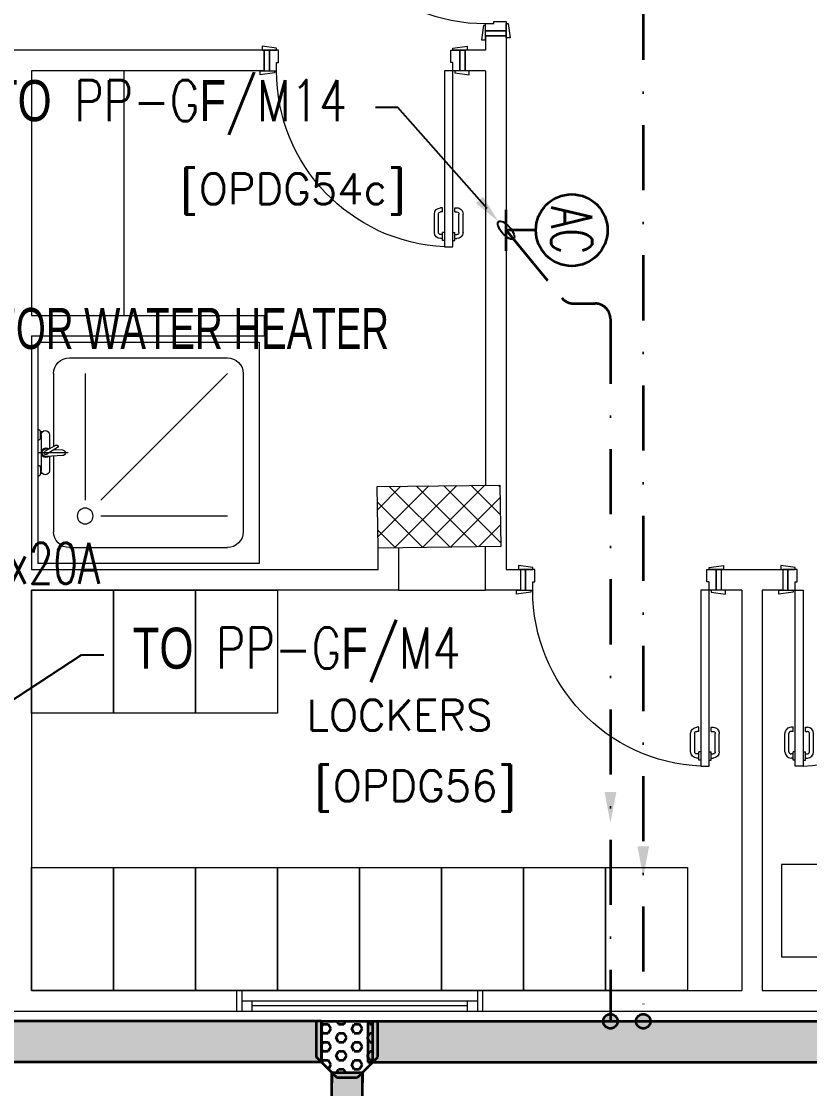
# Model space of a CAD drawing. Header units: inches. Extents: x -12418 to 57169, y -29325 to 19878.
# Drawn here: x 17883 to 21729, y -1326 to 3880 of the extents above; entities that cross this region are included whole.
import ezdxf
from ezdxf import colors
from ezdxf.entities.mleader import LeaderData, LeaderLine
from ezdxf.enums import TextEntityAlignment as Align
from ezdxf.math import Vec2, Vec3

# ---------------------------------------------------------------- set-up
doc = ezdxf.new("R2010")
doc.units = ezdxf.units.IN
doc.header["$LTSCALE"] = 25
doc.header["$MEASUREMENT"] = 0
doc.linetypes.add('DASHDOT', pattern=[25.4, 12.7, -6.35, 0, -6.35])
doc.linetypes.add('HIDDEN', pattern=[9.525, 6.35, -3.175])
doc.layers.get('0').update_dxf_attribs({"color": 8})
for name, color, linetype, lineweight in [('00-Ground Floor$0$72_EGR_BASE_TEXT', 252, 'Continuous', 5), ('00-Ground Floor$0$Aluminum', 251, 'Continuous', 5), ('00-Ground Floor$0$C-HYDR-CTCH', 251, 'Continuous', 5), ('00-Ground Floor$0$Hatch', 254, 'Continuous', 5), ('00-Ground Floor$0$LOADING', 253, 'Continuous', 5), ('00-Ground Floor$0$SANIT', 250, 'Continuous', 5), ('00-Ground Floor$0$Walls', 251, 'Continuous', 5), ('00-Ground Floor$0$Wooden Joinery', 251, 'Continuous', 5), ('E-LITE-CIRC @ 100', 6, 'Continuous', 25), ('E-LITE-CLNG-CNDT', 6, 'DASHDOT', 35), ('E-POWR-CIRC-NUMB', 6, 'Continuous', 25), ('E-POWR-CLNG-CNDT', 6, 'DASHDOT', 35), ('E-POWR-CTRL-NUMB', 6, 'Continuous', 25), ('E-POWR-FLOR-CNDT', 6, 'HIDDEN', 25), ('E-POWR-FLOR-CNDT @ 100', 6, 'HIDDEN', 25), ('E-POWR-TEXT @ 100', 6, 'Continuous', 25), ('E-POWR-WALL @ 100', 4, 'Continuous', 35), ('T-CABL-TRAY', 60, 'Continuous', 35)]:
    doc.layers.add(name, color=color, linetype=linetype, lineweight=lineweight)
doc.layers.add('00-Ground Floor$0$Meubles', color=7, linetype='Continuous', lineweight=5, true_color=0xa6b1d3)
doc.layers.add('E-POWR-IDEN', color=101, linetype='Continuous')
doc.layers.add('e-powr-swch @ 100', color=191, linetype='Continuous')
doc.styles.add('00-Ground Floor$0$SIMPLEX', font='SIMPLEX.shx', dxfattribs={"height": 150})
doc.styles.add('DC_Elc_Romans', font='elc_romans.shx', dxfattribs={"width": 0.7})
doc.styles.add('DC_Simplex', font='SIMPLEX.shx', dxfattribs={"width": 0.7})

# ---------------------------------------------------------------- blocks, each defined once
blk = doc.blocks.new('00-Ground Floor$0$A$C72370EFE')
at = {"layer": '00-Ground Floor$0$Wooden Joinery'}
for p, q in [((-0.01, -0.04), (-0.02, -0.04)), ((-0.01, -0.03), (-0.01, -0.07)), ((0, -0.03), (-0.01, -0.03)), ((0.04, -0.03), (0.05, -0.03)), ((0.05, -0.03), (0.05, -0.07)), ((0.05, -0.04), (0.06, -0.04)), ((-0.05, -0.07), (-0.05, -0.16)), ((-0.03, -0.07), (-0.03, -0.16)), ((-0.01, -0.06), (-0.02, -0.06)), ((0, -0.07), (-0.01, -0.07)), ((0.04, -0.07), (0.05, -0.07)), ((0.05, -0.06), (0.06, -0.06)), ((0.07, -0.07), (0.07, -0.16)), ((0.09, -0.07), (0.09, -0.16)), ((-0.01, -0.17), (-0.02, -0.17)), ((-0.01, -0.19), (-0.02, -0.19)), ((-0.01, -0.17), (-0.01, -0.19)), ((0.05, -0.17), (0.06, -0.17)), ((0.05, -0.17), (0.05, -0.19)), ((0.05, -0.19), (0.06, -0.19))]:
    blk.add_line(p, q, dxfattribs=at)
for centre, radius, start, end in [((-0.02, -0.07), 0.03, 90, 180), ((0.06, -0.07), 0.03, 0, 90), ((-0.02, -0.07), 0.01, 90, 180), ((0.06, -0.07), 0.01, 0, 90), ((-0.02, -0.16), 0.03, 180, 270), ((-0.02, -0.16), 0.01, 180, 270), ((0.06, -0.16), 0.01, 270, 0), ((0.06, -0.16), 0.03, 270, 0)]:
    blk.add_arc(centre, radius, start, end, dxfattribs=at)
blk = doc.blocks.new('00-Ground Floor$0$A$C5DAD61B4')
at = {"layer": '00-Ground Floor$0$Wooden Joinery'}
for points in [[(80, 959.1), (80, 969.1), (10, 979.1), (10, 959.1)], [(940, 959.1), (940, 969.1), (1010, 979.1), (1010, 959.1)], [(70, 859.1), (70, 849.1), (0, 839.1), (0, 859.1)], [(120, 859.1), (120, 0), (80, 0), (80, 859.1)], [(950, 859.1), (950, 849.1), (1020, 839.1), (1020, 859.1)]]:
    blk.add_lwpolyline(points, close=True, dxfattribs=at)
for points in [[(45, 859.1), (45, 959.1), (20, 959.1), (20, 859.1), (45, 859.1)], [(45, 859.1), (80, 859.1), (80, 899.1), (90, 899.1), (90, 959.1), (45, 959.1), (45, 859.1)], [(975, 859.1), (940, 859.1), (940, 899.1), (930, 899.1), (930, 959.1), (975, 959.1), (975, 859.1)], [(975, 859.1), (975, 959.1), (1000, 959.1), (1000, 859.1), (975, 859.1)]]:
    blk.add_lwpolyline(points, dxfattribs=at)
blk.add_arc((80, 859.1), 860, 272.666, 0, dxfattribs=at)
at = {"layer": '00-Ground Floor$0$Wooden Joinery', "xscale": 999.9999999998854, "yscale": 999.9999999998854, "zscale": 999.9999999998854, "rotation": 180}
blk.add_blockref('00-Ground Floor$0$A$C72370EFE', (120, 0), dxfattribs=at)
blk = doc.blocks.new('00-Ground Floor$0$SHOWER TRAY 80x80')
at = {"layer": '00-Ground Floor$0$SANIT'}
for p, q in [((0, 0), (0, 0.8)), ((0.8, 0.8), (0, 0.8)), ((0.8, 0), (0.8, 0.8)), ((0.1143, 0.7429), (0.6857, 0.7429)), ((0.0571, 0.4124), (0.0571, 0.6857)), ((0.7429, 0.1143), (0.7429, 0.6857)), ((0.2286, 0.6286), (0.6857, 0.6286)), ((0.1714, 0.1143), (0.1714, 0.5714)), ((0.2286, 0.5714), (0.6857, 0.1143)), ((0.01, 0.455), (0.01, 0.475)), ((0.0163, 0.475), (0.01, 0.475)), ((0.0125, 0.335), (0.0125, 0.465)), ((0.0425, 0.4133), (0.0425, 0.465)), ((0.0125, 0.455), (0.01, 0.455)), ((0.11, 0.4), (0, 0.4)), ((0.0667, 0.3728), (0.0271, 0.3939)), ((0.0895, 0.4105), (0.0316, 0.4139)), ((0.0407, 0.3866), (0.0316, 0.3861)), ((0.0715, 0.3808), (0.0334, 0.4058)), ((0.0425, 0.335), (0.0425, 0.3857)), ((0.0608, 0.3878), (0.0895, 0.3895)), ((0.0571, 0.1143), (0.0571, 0.3779)), ((0.01, 0.345), (0.01, 0.325)), ((0.0125, 0.345), (0.01, 0.345)), ((0.0163, 0.325), (0.01, 0.325)), ((0.1143, 0.0571), (0.6857, 0.0571)), ((0, 0), (0.8, 0))]:
    blk.add_line(p, q, dxfattribs=at)
blk.add_circle((0.1714, 0.6286), 0.0286, dxfattribs=at)
for centre, radius, start, end in [((0.1143, 0.6857), 0.0571, 90, 180), ((0.6857, 0.6857), 0.0571, 360, 90), ((0, 0.475), 0.01, 0, 90), ((0.0275, 0.465), 0.015, 0, 180), ((0, 0.455), 0.01, 270, 0), ((0.03, 0.4), 0.0175, 49.632, 309.2526), ((0.03, 0.4), 0.014, 83.2671, 276.7329), ((0.03, 0.4), 0.00676, 54.0423, 244.5873), ((0.0895, 0.4), 0.0105, 270, 90), ((0, 0.345), 0.01, 0, 90), ((0.0691, 0.3768), 0.00467, 239.3148, 59.3148), ((0, 0.325), 0.01, 270, 0), ((0.0275, 0.335), 0.015, 180, 0), ((0.1143, 0.1143), 0.0571, 180, 270), ((0.6857, 0.1143), 0.0571, 270, 360)]:
    blk.add_arc(centre, radius, start, end, dxfattribs=at)
blk = doc.blocks.new('00-Ground Floor$0$A$C37be4daf')
at = {"layer": '00-Ground Floor$0$Aluminum'}
for p, q in [((1416, 598.2), (216, 598.2)), ((241, 498.2), (241, 598.2)), ((291, 548.2), (291, 598.2)), ((291, 573.2), (1341, 573.2)), ((1341, 548.2), (1341, 598.2)), ((1391, 498.2), (1391, 598.2)), ((1391, 548.2), (241, 548.2)), ((1416, 498.2), (216, 498.2))]:
    blk.add_line(p, q, dxfattribs=at)
at = {"layer": '00-Ground Floor$0$Walls'}
for p, q in [((216, 498.2), (216, 598.2)), ((1416, 498.2), (1416, 598.2))]:
    blk.add_line(p, q, dxfattribs=at)
blk = doc.blocks.new('00-Ground Floor')
at = {"layer": '00-Ground Floor$0$Hatch'}
h = blk.add_hatch(dxfattribs=at)
h.set_pattern_fill('ANSI37', color=256, scale=30)
h.set_pattern_definition([(45, (-1981.42, -13099.68), (-67.35192, 67.35192), []), (135, (-1981.42, -13099.68), (-67.35192, -67.35192), [])])
h.paths.add_polyline_path([(48971.2, 8818.2), (48367.3, 8810.1), (48371.2, 8521.7), (48975.1, 8529.8)])
h.paths.add_polyline_path([(41810.5, 8810.5), (41227, 8805), (41207, 8513.7), (41790.5, 8519.1)])
h.paths.add_polyline_path([(27433.5, 8803.1), (26834.4, 8799), (26828.7, 8506), (27427.8, 8510)])
h.paths.add_polyline_path([(34618.7, 8805.3), (34017.5, 8797.8), (34009.3, 8512.1), (34610.5, 8519.6)])
h.paths.add_polyline_path([(20214.3, 8812.4), (19607.8, 8790.5), (19622.4, 8498), (20228.8, 8519.8)])
h.paths.add_polyline_path([(13477.7, 8802), (12255.7, 8825.9), (12249.3, 8529.8), (13471.3, 8505.8)])
h.paths.add_polyline_path([(13491.8, 1601.9), (12276.8, 1586.2), (12263.3, 1293.7), (13478.3, 1309.4)])
h.paths.add_polyline_path([(13465.7, -5591.3), (12262.6, -5607.3), (12256.9, -5900.3), (13460, -5884.3)])
h.paths.add_polyline_path([(13484.2, -12790), (12287.5, -12801.4), (12290.4, -13095.9), (13487, -13084.4)])
h.paths.add_polyline_path([(5849.2, -12787.9), (5245.6, -12791.6), (5256.3, -13077.1), (5859.8, -13073.4)])
h.paths.add_polyline_path([(5833.8, -5589.9), (5236.9, -5588.3), (5236.8, -5889.5), (5833.6, -5891)])
h.paths.add_polyline_path([(5843.6, 1599.7), (5224.3, 1600.9), (5213.7, 1298), (5833, 1296.7)])
h.paths.add_polyline_path([(5820.3, 8779.1), (5219.7, 8793.5), (5216, 8503.9), (5816.7, 8489.4)])
h.paths.add_polyline_path([(-1378.8, 8777.2), (-1981.4, 8799.9), (-1979.5, 8511.6), (-1376.9, 8488.9)])
h.paths.add_polyline_path([(-1371.1, -5601.1), (-1973.1, -5608.1), (-1969.7, -5899.7), (-1367.7, -5892.7)])
h.paths.add_polyline_path([(-1353.5, -12795.7), (-1951.9, -12796.7), (-1947.1, -13097.4), (-1348.7, -13096.4)])
h.paths.add_polyline_path([(20233.2, -12782.5), (19627.5, -12795.4), (19633.2, -13096.6), (20238.9, -13083.7)])
h.paths.add_polyline_path([(20226.6, -5590), (19632.3, -5607.6), (19634.4, -5904.1), (20228.7, -5886.6)])
h.paths.add_polyline_path([(20217.9, 1618), (19619, 1610.4), (19623, 1310.2), (20221.9, 1317.9)])
h.paths.add_polyline_path([(27418.3, 1602.8), (26816.3, 1607.5), (26820.6, 1315.3), (27422.5, 1310.7)])
h.paths.add_polyline_path([(27422, -5579.9), (26818.1, -5597.5), (26831.6, -5897.5), (27431.7, -5876.5)])
h.paths.add_polyline_path([(27438.1, -12795.9), (26834.3, -12789.3), (26831.9, -13075), (27435.7, -13081.6)])
h.paths.add_polyline_path([(34636.6, -12785.4), (34039.3, -12800), (34048.3, -13099.7), (34645.6, -13085.1)])
h.paths.add_polyline_path([(34629.3, -5597.1), (34028, -5595.2), (34029.2, -5892.4), (34630.4, -5894.3)])
h.paths.add_polyline_path([(34592.8, 1606.7), (34012, 1611.4), (34031.7, 1321.6), (34612.5, 1316.9)])
h.paths.add_polyline_path([(41796.2, 1606), (41198.6, 1619.8), (41200.6, 1327.8), (41798.2, 1314.1)])
h.paths.add_polyline_path([(41797.2, -5592.6), (41228.8, -5600.2), (41230.6, -5894.3), (41799, -5886.7)])
h.paths.add_polyline_path([(41834.3, -12789.7), (41229, -12792.4), (41230.4, -13096.9), (41835.6, -13094.3)])
h.paths.add_polyline_path([(49008.5, -12790.2), (48420.5, -12774.1), (48407.3, -13081.4), (48995.3, -13097.4)])
h.paths.add_polyline_path([(48992.7, -5590.8), (48389.5, -5589.7), (48387.5, -5886.2), (48990.7, -5887.3)])
at = {"layer": '00-Ground Floor$0$C-HYDR-CTCH', "flags": 128}
blk.add_lwpolyline([(19619, 1610.4), (20217.9, 1618), (20221.9, 1317.9), (19623, 1310.2), (19619, 1610.4)], dxfattribs=at)
at = {"layer": '00-Ground Floor$0$LOADING', "elevation": 0}
for points in [[(18332.9, 505.7), (17932.9, 505.7), (17932.9, 1105.7), (18332.9, 1105.7)], [(18732.9, 505.7), (18332.9, 505.7), (18332.9, 1105.7), (18732.9, 1105.7)], [(19132.9, 505.7), (18732.9, 505.7), (18732.9, 1105.7), (19132.9, 1105.7)], [(18332.9, -847.4), (17932.9, -847.4), (17932.9, -247.4), (18332.9, -247.4)], [(18732.9, -847.4), (18332.9, -847.4), (18332.9, -247.4), (18732.9, -247.4)], [(19132.9, -847.4), (18732.9, -847.4), (18732.9, -247.4), (19132.9, -247.4)], [(19532.9, -847.4), (19132.9, -847.4), (19132.9, -247.4), (19532.9, -247.4)], [(19932.9, -847.4), (19532.9, -847.4), (19532.9, -247.4), (19932.9, -247.4)], [(20332.9, -847.4), (19932.9, -847.4), (19932.9, -247.4), (20332.9, -247.4)], [(20732.9, -847.4), (20332.9, -847.4), (20332.9, -247.4), (20732.9, -247.4)], [(21132.9, -847.4), (20732.9, -847.4), (20732.9, -247.4), (21132.9, -247.4)], [(21590.8, -683.3), (22040.8, -683.3), (22040.8, -233.3), (21590.8, -233.3)]]:
    blk.add_lwpolyline(points, close=True, dxfattribs=at)
at = {"layer": '00-Ground Floor$0$Meubles'}
for p, q in [((18382.9, 3639.1, 0), (18382.9, 2445.7, 0)), ((19723, 1105.7, 0), (20147.9, 1105.7, 0))]:
    blk.add_line(p, q, dxfattribs=at)
at = {"layer": '00-Ground Floor$0$Walls'}
for p, q in [((20147.9, 3809.1, 0), (20147.9, 3739.1, 0)), ((20147.9, 3809.1, 0), (20247.9, 3809.1, 0)), ((20247.9, 3809.1, 0), (20247.9, 1205.7, 0)), ((19067.9, 3739.1, 0), (17732.9, 3739.1, 0)), ((19067.9, 3639.1, 0), (19067.9, 3739.1, 0)), ((20047.9, 3639.1, 0), (20047.9, 3739.1, 0)), ((20147.9, 3739.1, 0), (20047.9, 3739.1, 0)), ((19067.9, 3639.1, 0), (17932.9, 3639.1, 0)), ((17932.9, 3639.1, 0), (17932.9, 2445.7, 0)), ((20147.9, 3639.1, 0), (20047.9, 3639.1, 0)), ((20147.9, 3639.1, 0), (20147.9, 1617.1, 0)), ((17932.9, 2445.7, 0), (19067.9, 2445.7, 0)), ((19067.9, 2445.7, 0), (19067.9, 2345.7, 0)), ((17932.9, 2345.7, 0), (17932.9, 1205.7, 0)), ((17932.9, 2345.7, 0), (19067.9, 2345.7, 0)), ((19623, 1205.7), (19623, 1310)), ((19723, 1311.3), (19723, 1105.7)), ((20147.9, 1105.7, 0), (20147.9, 1316.9, 0)), ((17932.9, 1205.7, 0), (19623, 1205.7, 0)), ((20247.9, 1205.7, 0), (20317.9, 1205.7, 0)), ((20317.9, 1205.7, 0), (20317.9, 1105.7, 0)), ((21297.9, 1205.7, 0), (21597.9, 1205.7, 0)), ((21297.9, 1205.7, 0), (21297.9, 1105.7, 0)), ((21597.9, 1205.7, 0), (21597.9, 1105.7, 0)), ((19723, 1105.7, 0), (17932.9, 1105.7, 0)), ((17932.9, 1105.7, 0), (17932.9, -847.4, 0)), ((20317.9, 1105.7, 0), (20147.9, 1105.7, 0)), ((21397.9, 1105.7, 0), (21297.9, 1105.7, 0)), ((21397.9, 1105.7, 0), (21397.9, -847.4, 0)), ((21597.9, 1105.7, 0), (21497.9, 1105.7, 0)), ((21497.9, 1105.7, 0), (21497.9, -847.4, 0)), ((17932.9, -847.4, 0), (21397.9, -847.4, 0)), ((21497.9, -847.4, 0), (25427.9, -847.4, 0)), ((17732.9, -947.4, 0), (43417.9, -947.4, 0))]:
    blk.add_line(p, q, dxfattribs=at)
at = {"rotation": 180}
blk.add_blockref('00-Ground Floor$0$A$C37be4daf', (20348.9, -349.2, 0), dxfattribs=at)
at = {"layer": '00-Ground Floor$0$SANIT', "xscale": -1350.000000000878, "yscale": 1350.000000000878, "zscale": 1350.000000000878, "rotation": 180}
blk.add_blockref('00-Ground Floor$0$SHOWER TRAY 80x80', (17962.9, 2315.7, 0), dxfattribs=at)
at = {"layer": '00-Ground Floor$0$Wooden Joinery', "rotation": 270}
blk.add_blockref('00-Ground Floor$0$A$C5DAD61B4', (19288.9, 4809.1, 0), dxfattribs=at)
at = {"layer": '00-Ground Floor$0$Wooden Joinery', "xscale": -1}
for p in [(20067.9, 2780.1, 0), (21317.9, 246.6, 0)]:
    blk.add_blockref('00-Ground Floor$0$A$C5DAD61B4', p, dxfattribs=at)
at = {"layer": '00-Ground Floor$0$Wooden Joinery'}
blk.add_blockref('00-Ground Floor$0$A$C5DAD61B4', (21577.9, 246.6, 0), dxfattribs=at)
at = {"layer": '00-Ground Floor$0$72_EGR_BASE_TEXT', "char_height": 150, "attachment_point": 2, "style": '00-Ground Floor$0$SIMPLEX'}
for s, insert in [('[OPDG54c]', (19208.4, 3137.8, 0)), ('LOCKERS', (19727.9, 570.5)), ('[OPDG56]', (19804.5, 226.2, 0))]:
    blk.add_mtext(s, dxfattribs=dict(at, insert=insert))
blk = doc.blocks.new('*U28')
blk.add_lwpolyline([(-2.25, -2.5), (-2.25, 0), (2.25, 0), (2.25, -2.5)], close=True)
blk.add_lwpolyline([(-2.25, -1.25), (-3.75, -1.25), (-3.75, -2.5)])
at = {"layer": 'E-POWR-CIRC-NUMB', "style": 'DC_Simplex', "width": 0.7, "flags": 8}
blk.add_attdef('CIRCUIT', (4.233, 3.688), '', height=2, rotation=360, dxfattribs=at)
at = {"layer": 'E-POWR-CTRL-NUMB', "style": 'DC_Simplex', "width": 0.7, "flags": 8}
blk.add_attdef('AMPER', text='', height=2, rotation=360, dxfattribs=at).set_placement((4.233, 1.25), align=Align.MIDDLE_LEFT)
at = {"layer": 'E-POWR-IDEN', "style": 'DC_Simplex', "width": 0.7, "flags": 8}
blk.add_attdef('TYPE', text='', height=1.8, rotation=180, dxfattribs=at).set_placement((0, -1.25), align=Align.MIDDLE_CENTER)
blk = doc.blocks.new('ARR0W')
at = {"color": 45}
blk.add_ellipse((0, 0), major_axis=(0.4, 0), ratio=0.4, dxfattribs=at)
at = {"color": 45, "ltscale": 0.5}
blk.add_solid([(-1.4, 0.167), (-0.4, 0), (-1.4, -0.167)], dxfattribs=at)
blk = doc.blocks.new('*U33')
for p, q in [((0, -1), (0, 1)), ((1.45, 0), (0, 0))]:
    blk.add_line(p, q)
blk.add_circle((3.2, 0), 1.75)
at = {"layer": 'E-POWR-CIRC-NUMB', "style": 'DC_Simplex', "width": 0.7, "flags": 8}
blk.add_attdef('CIRCUIT', (3.364, 5.671), '', height=2, rotation=360, dxfattribs=at)
at = {"layer": 'E-POWR-IDEN', "style": 'DC_Simplex', "width": 0.7, "flags": 8}
blk.add_attdef('TYPE', text='', height=2, rotation=270, dxfattribs=at).set_placement((3.2, 0), align=Align.MIDDLE_CENTER)
blk = doc.blocks.new('*U25')
blk.add_hatch(color=256).paths.add_polyline_path([(0.287, 0), (0, 1.5), (-0.287, 0)])
blk = doc.blocks.new('*U55')
at = {"lineweight": 0}
h = blk.add_hatch(dxfattribs=at)
h.set_pattern_fill('HEX', color=253, scale=8, angle=180, style=0)
h.set_pattern_definition([(180, (-19374.527, -2e-10), (6e-13, -43.99409), [25.4, -50.8]), (300, (-19374.527, -2e-10), (38.1, 21.99705), [25.4, -50.8]), (240, (-19399.927, -2e-10), (38.1, -21.99705), [25.4, -50.8])])
h.paths.add_polyline_path([(-3876.8, 200), (-3876.8, 0), (0, 0), (0, 200)])
at = {"color": 0}
for p, q in [((0, 200), (-3876.8, 200)), ((-3876.8, 0), (-3876.8, 200)), ((0, 0), (0, 200)), ((0, 0), (-3876.8, 0))]:
    blk.add_line(p, q, dxfattribs=at)
blk = doc.blocks.new('*U42')
h = blk.add_hatch()
h.set_pattern_fill('HEX', color=253, scale=8, angle=-90, style=0)
h.set_pattern_definition([(270, (-3e-11, -5e-24), (43.994, -9e-14), [25.4, -50.8]), (30, (-3e-11, -5e-24), (-21.997, 38.1), [25.4, -50.8]), (330, (-3e-11, -25.4), (21.997, 38.1), [25.4, -50.8])])
h.paths.add_polyline_path([(0, 0), (-200, 0), (-250, -50), (-250, -200), (-200, -250), (0, -250)])
at = {"color": 0}
for p, q in [((-250, -50), (-200, 0)), ((-200, 0), (-200, 50)), ((0, 0), (0, 50)), ((-250, -50), (-300, -50)), ((0, 0), (0, -250)), ((-250, -200), (-300, -200)), ((-250, -200), (-200, -250)), ((-200, -250), (-200, -300)), ((0, -250), (0, -300))]:
    blk.add_line(p, q, dxfattribs=at)
at = {"color": 253}
for p, q in [((-200, 0), (-175, 25)), ((-200, 0), (0, 0)), ((-175, 25), (0, 25)), ((-250, -50), (-275, -75)), ((-250, -50), (-250, -200)), ((-275, -75), (-275, -175)), ((-250, -200), (-275, -175)), ((-200, -250), (0, -250)), ((-200, -250), (-175, -275)), ((-175, -275), (0, -275))]:
    blk.add_line(p, q, dxfattribs=at)
blk = doc.blocks.new('*U56')
at = {"lineweight": 0}
h = blk.add_hatch(dxfattribs=at)
h.set_pattern_fill('HEX', color=253, scale=8, angle=180, style=0)
h.set_pattern_definition([(180, (-23193.732, -3e-10), (6e-13, -43.99409), [25.4, -50.8]), (300, (-23193.732, -3e-10), (38.1, 21.997045), [25.4, -50.8]), (240, (-23219.132, -3e-10), (38.1, -21.997045), [25.4, -50.8])])
h.paths.add_polyline_path([(-9746.9, 150), (-9746.9, 0), (0, 0), (0, 150)])
at = {"color": 0}
for p, q in [((0, 150), (-9746.9, 150)), ((-9746.9, 0), (-9746.9, 150)), ((0, 0), (-9746.9, 0))]:
    blk.add_line(p, q, dxfattribs=at)
blk = doc.blocks.new('*U57')
at = {"lineweight": 0}
h = blk.add_hatch(dxfattribs=at)
h.set_pattern_fill('HEX', color=253, scale=8, angle=180, style=0)
h.set_pattern_definition([(180, (-22449.527, -3e-10), (6e-13, -43.99409), [25.4, -50.8]), (300, (-22449.527, -3e-10), (38.1, 21.997045), [25.4, -50.8]), (240, (-22474.927, -3e-10), (38.1, -21.997045), [25.4, -50.8])])
h.paths.add_polyline_path([(-14094.8, 200), (-14094.8, 0), (0, 0), (0, 200)])
at = {"color": 0}
for p, q in [((0, 200), (-14094.8, 200)), ((0, 0), (0, 200)), ((0, 0), (-14094.8, 0))]:
    blk.add_line(p, q, dxfattribs=at)
blk = doc.blocks.new('A$C767e6835')
at = {"layer": 'T-CABL-TRAY', "linetype": 'Continuous', "xscale": -1, "rotation": 180}
blk.add_blockref('*U57', (-751.8, 1850), dxfattribs=at)
at = {"layer": 'T-CABL-TRAY', "linetype": 'Continuous'}
for name, p, rotation in [('*U42', (-751.8, 1850, 0), 90), ('*U55', (-526.8, 1850), 180), ('*U56', (-701.8, -8146.9), 270)]:
    blk.add_blockref(name, p, dxfattribs=dict(at, rotation=rotation))

msp = doc.modelspace()

# ---------------------------------------------------------------- hatches: boundary and pattern name
at = {"layer": 'E-POWR-CLNG-CNDT'}
h = msp.add_hatch(color=256, dxfattribs=at)
h.dxf.hatch_style = 1
h.paths.add_polyline_path([(20721.8, -997.4, 1), (20791.8, -997.4, 1)])
h = msp.add_hatch(color=256, dxfattribs=at)
h.dxf.hatch_style = 1
h.paths.add_polyline_path([(20882.1, -997.4, 1), (20952.1, -997.4, 1)])

# ---------------------------------------------------------------- linework, layer by layer
at = {"layer": 'E-POWR-CLNG-CNDT', "elevation": 0}
msp.add_lwpolyline([(20247.9, 7617), (20519.7, 7286.6, 0.22423), (20577.6, 7259.3), (20842.1, 7259.3, -0.414214), (20917.1, 7184.3), (20917.1, -997.4)], format="xyb", dxfattribs=at)
at = {"layer": 'E-POWR-CLNG-CNDT'}
msp.add_lwpolyline([(20247.9, 2861.2), (20519.7, 2530.9, 0.22423), (20577.6, 2503.5), (20681.8, 2503.5, -0.414214), (20756.8, 2428.5), (20756.8, -997.4)], format="xyb", dxfattribs=at)
for centre in [(20756.8, -997.4), (20917.1, -997.4, 0)]:
    msp.add_circle(centre, 35, dxfattribs=at)

# ---------------------------------------------------------------- block references
at = {"layer": 'E-LITE-CLNG-CNDT'}
msp.add_blockref('00-Ground Floor', (0, 0), dxfattribs=at)
at = {"layer": 'E-POWR-FLOR-CNDT'}
msp.add_blockref('A$C767e6835', (20099.5, -2847.4, 0), dxfattribs=at)
at = {"layer": 'E-POWR-FLOR-CNDT @ 100', "xscale": 100, "yscale": 100, "zscale": 100, "rotation": 180}
for p in [(20756.8, 120.4), (20917.1, -143.5, 0)]:
    msp.add_blockref('*U25', p, dxfattribs=at)
at = {"layer": 'e-powr-swch @ 100'}
ref = msp.add_blockref('*U28', (17525.2, 1665.7, 0), dxfattribs=dict(at, xscale=100, yscale=100, zscale=100))
ref.add_attrib('TYPE', 'D.S.', dxfattribs={"layer": 'E-POWR-IDEN', "height": 180, "rotation": 180, "style": 'DC_Simplex', "width": 0.7, "flags": 8}).set_placement((17525.2, 1540.7, 0), align=Align.MIDDLE_CENTER)
ref.add_attrib('AMPER', '2x20A', dxfattribs={"layer": 'E-POWR-CTRL-NUMB', "height": 200, "rotation": 360, "style": 'DC_Simplex', "width": 0.7, "flags": 8}).set_placement((17696.9, 1236.4, 0), align=Align.MIDDLE_LEFT)
at = {"layer": 'E-POWR-WALL @ 100', "xscale": 100, "yscale": 100, "zscale": 100}
msp.add_blockref('*U33', (20247.9, 2861.2, 0), dxfattribs=at).add_auto_attribs({'TYPE': 'AC'})

# ---------------------------------------------------------------- leaders
at = {"layer": 'E-LITE-CIRC @ 100'}
ml = msp.add_multileader_mtext('Standard', dxfattribs=at)
ml.set_content('{\\Fdc_el_romans|c0;\\W0.8;TO\\Fromans|c0; \\Fsimplex|c0;PP-G\\Fdc_el_romans|c0;F\\Fsimplex|c0;/M14}', color=256, style='DC_Simplex')
ml.set_leader_properties()
ml.set_arrow_properties(name='ARR0W')
ml.build(insert=Vec2(0, 0))
ml.multileader.update_dxf_attribs({"dogleg_length": 200, "arrow_head_size": 140, "scale": 100})
ctx = ml.context
ctx.base_point, ctx.scale, ctx.char_height, ctx.arrow_head_size, ctx.landing_gap_size, ctx.plane_origin, ctx.plane_x_axis, ctx.plane_y_axis = Vec3(17464.7, 3459.9), 100, 200, 140, 140, Vec3(28725.5, -2976.3), Vec3(1, 0.000001, 0), Vec3(-0.000001, 1, 0)
ctx.text_align_type = 2
notes = []
notes.append((ctx, [(1, (1, 1, 0), (19720.2, 3459.9), (-1, -0.000001, 0), 108.8, [(0, [(20247.9, 2861.2)], 0, [])])]))
ctx.mtext.insert, ctx.mtext.text_direction, ctx.mtext.rotation, ctx.mtext.alignment, ctx.mtext.flow_direction = Vec3(19471.4, 3593.2), Vec3(1, 0.000001, 0), 0.000001, 3, 5
ml = msp.add_multileader_mtext('Standard', dxfattribs=at)
ml.set_content('{\\Fdc_el_romans|c0;\\W0.8;TO\\Fromans|c0; \\Fsimplex|c0;PP-G\\Fdc_el_romans|c0;F\\Fsimplex|c0;/M4}', color=256, style='DC_Simplex')
ml.set_leader_properties()
ml.set_arrow_properties(name='ARR0W')
ml.build(insert=Vec2(0, 0))
ml.multileader.update_dxf_attribs({"dogleg_length": 200, "arrow_head_size": 140, "scale": 100})
ctx = ml.context
ctx.base_point, ctx.scale, ctx.char_height, ctx.arrow_head_size, ctx.landing_gap_size, ctx.plane_origin, ctx.plane_x_axis, ctx.plane_y_axis = Vec3(18285.8, 789.2, 0), 100, 200, 140, 140, Vec3(25416.6, -7850.8, 0), Vec3(1, 0.000001, 0), Vec3(-0.000001, 1, 0)
notes.append((ctx, [(0, (1, 1, 0), (18177, 789.2, 0), (1, 0.000001, 0), 108.8, [(0, [(17525.2, 364.5, 0)], 0, [])])]))
ctx.mtext.insert, ctx.mtext.text_direction, ctx.mtext.rotation, ctx.mtext.flow_direction = Vec3(18425.8, 922.5, 0), Vec3(1, 0.000001, 0), 0.000001, 5
at = {"layer": 'E-POWR-TEXT @ 100'}
ml = msp.add_multileader_mtext('Standard', dxfattribs=at)
ml.set_content('FOR WATER HEATER ', color=256, style='DC_Elc_Romans')
ml.set_leader_properties(color=45)
ml.build(insert=Vec2(0, 0))
ml.multileader.update_dxf_attribs({"dogleg_length": 2, "arrow_head_size": 200, "scale": 100})
ctx = ml.context
ctx.base_point, ctx.scale, ctx.char_height, ctx.arrow_head_size, ctx.landing_gap_size, ctx.plane_origin = Vec3(17542.2, 2381.8), 100, 200, 200, 200, Vec3(15340, 588.5)
notes.append((ctx, [(0, (1, 1, 0), (17457.5, 2381.8), (1, 0), 84.7, [(0, [(17523, 1665.7)], 0, [])])]))
ctx.mtext.insert, ctx.mtext.flow_direction = Vec3(17742.2, 2481.8), 5
for ctx, leaders in notes:
    for number, flags, end, landing, length, lines in leaders:
        leader = LeaderData()
        leader.index, (leader.has_last_leader_line, leader.has_dogleg_vector, leader.attachment_direction) = number, flags
        leader.last_leader_point, leader.dogleg_vector, leader.dogleg_length = Vec3(end), Vec3(landing), length
        for number, points, colour, breaks in lines:
            line = LeaderLine()
            line.index, line.vertices, line.color, line.breaks = number, Vec3.list(points), colors.encode_raw_color(colour), breaks
            leader.lines.append(line)
        ctx.leaders.append(leader)

doc.saveas('drawing.dxf')
